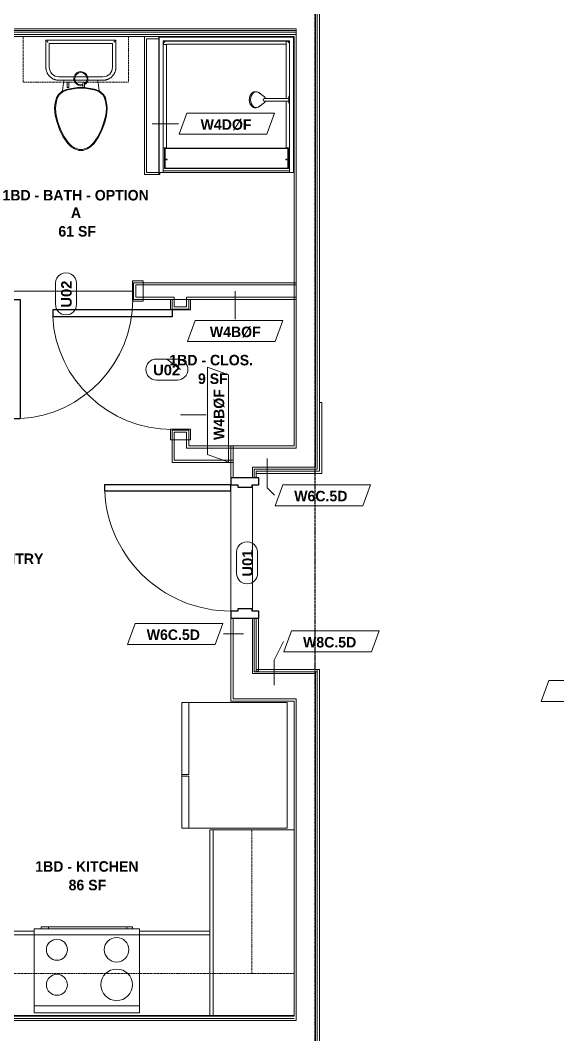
# Model space of a CAD drawing. Header units: inches. Extents: x -4058 to -1781, y 9814 to 12264.
# Drawn here: x -3565.3 to -3412.2, y 10549.1 to 10838.4 of the extents above; entities that cross this region are included whole.
import ezdxf

# ---------------------------------------------------------------- set-up
doc = ezdxf.new("R2010")
doc.units = ezdxf.units.IN
doc.header["$MEASUREMENT"] = 0
doc.linetypes.add('Dash', pattern=[0.25, 0.125, -0.125])
doc.linetypes.add('Grid Line 1_2_', pattern=[0.875, 0.5, -0.125, 0.125, -0.125])
for name, color, linetype, lineweight in [('0-1', 7, 'Continuous', 5), ('0-3', 8, 'Continuous', 9), ('A-AREA-IDEN', 2, 'Continuous', 9), ('A-DOOR-1', 7, 'Continuous', 9), ('A-DOOR-2', 10, 'Continuous', 30), ('A-DOOR-3', 31, 'Continuous', 9), ('A-DOOR-4', 31, 'Continuous', 30), ('A-DOOR-FRAM-2', 10, 'Continuous', 30), ('A-DOOR-IDEN', 31, 'Continuous', 9), ('A-FLOR-1', 7, 'Continuous', 9), ('A-FLOR-2', 192, 'Continuous', 9), ('A-WALL', 113, 'Continuous', 18), ('A-WALL-2', 250, 'Continuous', 18), ('A-WALL-3', 113, 'Continuous', 9), ('A-WALL-IDEN', 211, 'Continuous', 9), ('I-WALL-1', 7, 'Continuous', 9), ('P-SANR-FIXT', 6, 'Continuous', 9), ('Q-CASE', 31, 'Continuous', 9), ('Q-CASE-1', 31, 'Dash', 9), ('Q-CASE-HDLN', 31, 'Dash', 9), ('Q-SPCQ', 91, 'Continuous', 9), ('S-GRID-1', 1, 'Grid Line 1_2_', 30)]:
    doc.layers.add(name, color=color, linetype=linetype, lineweight=lineweight)
doc.styles.add('Arial_B', font='arialbd.ttf', dxfattribs={"height": 3})
doc.styles.add('Century Gothic_B', font='GOTHICB.TTF', dxfattribs={"height": 3})

# ---------------------------------------------------------------- blocks, each defined once
blk = doc.blocks.new('CTR - 1st Phase - Shell_rvt-1-UNIT PLANS - 2ND FLOOR')
at = {"layer": 'A-FLOR-1'}
for p, q in [((-3499.17, 10669.94), (-3499.17, 10705.94)), ((-3499.17, 10705.94), (-3499.17, 10669.94))]:
    blk.add_line(p, q, dxfattribs=at)
blk = doc.blocks.new('HOLLOW METAL - UNIT DOOR-2191978-UNIT PLANS - 2ND FLOOR')
at = {"layer": 'A-DOOR-1'}
blk.add_arc((18, 3.875), 36, 90, 180, dxfattribs=at)
at = {"layer": 'A-DOOR-2'}
for p, q in [((18, 39.875), (16.25, 39.875)), ((16.25, 39.875), (16.25, 3.875)), ((18, 3.875), (18, 39.875)), ((16.25, 3.875), (18, 3.875))]:
    blk.add_line(p, q, dxfattribs=at)
at = {"layer": 'A-DOOR-FRAM-2'}
for p, q in [((-18, 3.875), (-20, 3.875)), ((-20, 3.875), (-20, -4.125)), ((-18, 1.9375), (-18, 3.875)), ((18, 3.875), (18, 1.9375)), ((20, 3.875), (18, 3.875)), ((20, -4.125), (20, 3.875)), ((-17.375, 1.9375), (-18, 1.9375)), ((-17.375, -2.1875), (-17.375, 1.9375)), ((18, 1.9375), (17.375, 1.9375)), ((17.375, 1.9375), (17.375, -2.1875)), ((-18, -4.125), (-18, -2.1875)), ((-18, -2.1875), (-17.375, -2.1875)), ((17.375, -2.1875), (18, -2.1875)), ((18, -2.1875), (18, -4.125)), ((-20, -4.125), (-18, -4.125)), ((18, -4.125), (20, -4.125))]:
    blk.add_line(p, q, dxfattribs=at)
blk = doc.blocks.new('CTR - 1st Phase - Common Walls_rvt-1-UNIT PLANS - 2ND FLOOR')
at = {"layer": 'A-WALL-2'}
for p, q in [((-3481.17, 10717.06), (-3481.17, 10959.31)), ((-3480.67, 10717.06), (-3480.67, 10959.31)), ((-3487.3, 10836), (-3852.47, 10836)), ((-3487.3, 10835.5), (-3852.47, 10835.5)), ((-3486.67, 10836), (-3487.3, 10836)), ((-3486.67, 10835.5), (-3487.3, 10835.5)), ((-3486.67, 10836), (-3486.67, 10835.5)), ((-3486.67, 10835.5), (-3486.67, 10836)), ((-3486.67, 10835.5), (-3486.67, 10835)), ((-3486.67, 10835), (-3486.67, 10835.5)), ((-3487.3, 10835), (-3852.47, 10835)), ((-3487.3, 10834.38), (-3852.47, 10834.38)), ((-3486.67, 10835), (-3487.3, 10835)), ((-3486.67, 10834.38), (-3487.3, 10834.38)), ((-3486.67, 10835), (-3486.67, 10834.38)), ((-3486.67, 10834.38), (-3486.67, 10835)), ((-3486.67, 10717.06), (-3486.67, 10834.38)), ((-3486.67, 10717.06), (-3486.67, 10716.44)), ((-3481.17, 10717.06), (-3481.17, 10716.44)), ((-3480.67, 10717.06), (-3480.67, 10710.94)), ((-3504.67, 10716.44), (-3486.67, 10716.44)), ((-3504.67, 10710.94), (-3504.67, 10716.44)), ((-3481.17, 10716.44), (-3481.17, 10710.94)), ((-3504.67, 10709.81), (-3504.67, 10710.94)), ((-3499.17, 10710.94), (-3481.17, 10710.94)), ((-3499.17, 10710.44), (-3499.17, 10710.94)), ((-3480.67, 10710.94), (-3480.67, 10710.44)), ((-3504.67, 10709.81), (-3504.67, 10707.94)), ((-3499.17, 10709.81), (-3499.17, 10710.44)), ((-3499.17, 10709.81), (-3499.17, 10707.94)), ((-3498.67, 10710.44), (-3480.67, 10710.44)), ((-3498.67, 10709.81), (-3498.67, 10710.44)), ((-3498.67, 10709.81), (-3498.67, 10707.94)), ((-3504.67, 10667.94), (-3504.67, 10653.28)), ((-3499.17, 10667.94), (-3499.17, 10653.28)), ((-3498.67, 10667.94), (-3498.67, 10653.28)), ((-3504.67, 10652.15), (-3504.67, 10653.28)), ((-3499.17, 10652.65), (-3499.17, 10653.28)), ((-3498.67, 10652.65), (-3498.67, 10653.28)), ((-3498.05, 10652.65), (-3498.05, 10653.28)), ((-3480.67, 10653.28), (-3480.67, 10652.65)), ((-3504.67, 10644.9), (-3504.67, 10652.15)), ((-3499.17, 10652.15), (-3499.17, 10652.65)), ((-3481.17, 10652.15), (-3499.17, 10652.15)), ((-3498.05, 10652.65), (-3498.67, 10652.65)), ((-3498.05, 10652.65), (-3498.67, 10652.65)), ((-3481.17, 10652.65), (-3498.05, 10652.65)), ((-3481.17, 10652.65), (-3480.67, 10652.65)), ((-3481.17, 10652.65), (-3481.17, 10652.15)), ((-3480.67, 10652.65), (-3481.17, 10652.65)), ((-3481.17, 10652.15), (-3481.17, 10644.9)), ((-3480.67, 10652.65), (-3480.67, 10644.28)), ((-3486.67, 10644.9), (-3504.67, 10644.9)), ((-3486.67, 10644.9), (-3486.67, 10644.28)), ((-3481.17, 10644.9), (-3481.17, 10644.28)), ((-3486.67, 10553.19), (-3486.67, 10644.28)), ((-3481.17, 10418.56), (-3481.17, 10644.28)), ((-3480.67, 10418.56), (-3480.67, 10644.28)), ((-3487.3, 10553.81), (-3852.47, 10553.81)), ((-3487.3, 10553.19), (-3852.47, 10553.19)), ((-3486.67, 10553.19), (-3487.3, 10553.19))]:
    blk.add_line(p, q, dxfattribs=at)
at = {"layer": 'I-WALL-1'}
for p, q in [((-3480.05, 10717.06), (-3480.05, 10959.31)), ((-3852.47, 10833.75), (-3525.8, 10833.75)), ((-3487.3, 10795), (-3487.3, 10717.06)), ((-3479.42, 10729.41), (-3480.05, 10729.41)), ((-3480.05, 10729.41), (-3480.05, 10709.81)), ((-3479.42, 10709.81), (-3479.42, 10729.41)), ((-3487.3, 10717.06), (-3505.3, 10717.06)), ((-3505.3, 10717.06), (-3505.3, 10716.44)), ((-3480.05, 10710.44), (-3480.05, 10717.06)), ((-3505.3, 10716.44), (-3505.3, 10709.81)), ((-3505.3, 10709.81), (-3505.3, 10707.94)), ((-3498.05, 10709.81), (-3480.05, 10709.81)), ((-3498.05, 10707.94), (-3498.05, 10709.81)), ((-3480.05, 10709.81), (-3498.05, 10709.81)), ((-3498.05, 10709.81), (-3498.05, 10709.19)), ((-3498.05, 10709.19), (-3479.42, 10709.19)), ((-3480.05, 10709.81), (-3480.05, 10710.44)), ((-3479.42, 10709.19), (-3479.42, 10709.81)), ((-3505.3, 10667.94), (-3505.3, 10653.28)), ((-3498.05, 10653.28), (-3498.05, 10667.94)), ((-3498.05, 10667.94), (-3498.05, 10652.78)), ((-3497.42, 10652.78), (-3497.42, 10667.94)), ((-3505.3, 10653.28), (-3505.3, 10644.9)), ((-3480.67, 10653.28), (-3498.05, 10653.28)), ((-3480.05, 10653.28), (-3480.67, 10653.28)), ((-3480.05, 10644.28), (-3480.05, 10653.28)), ((-3498.05, 10652.78), (-3497.42, 10652.78)), ((-3505.3, 10644.9), (-3505.3, 10644.28)), ((-3505.3, 10644.28), (-3487.3, 10644.28)), ((-3487.3, 10644.28), (-3487.3, 10554.44)), ((-3480.05, 10418.56), (-3480.05, 10644.28)), ((-3487.3, 10554.44), (-3852.47, 10554.44))]:
    blk.add_line(p, q, dxfattribs=at)
at = {"layer": '0-3', "rotation": 89.99999999998808}
blk.add_blockref('HOLLOW METAL - UNIT DOOR-2191978-UNIT PLANS - 2ND FLOOR', (-3501.42, 10687.94), dxfattribs=at)
blk = doc.blocks.new('CTR - 1st Phase - Structure_rvt-1-UNIT PLANS - 2ND FLOOR')
at = {"layer": 'S-GRID-1'}
blk.add_line((-3481.32, 9814.03), (-3481.32, 12247.5), dxfattribs=at)
blk = doc.blocks.new('SWING - SINGLE - FLUSH - SWING - FLUSH - 2-10 x 6-8 - PRIVACY-4346067-UNIT PLANS - 2ND FLOOR')
at = {"layer": 'A-DOOR-3'}
for p, q in [((-17, 2.87), (-20, 2.87)), ((-20, 2.87), (-20, -2.38)), ((-17, -2.38), (-17, 2.87)), ((20, 2.87), (17, 2.87)), ((17, 2.87), (17, -2.38)), ((20, -2.38), (20, 2.87)), ((-20, -2.38), (-17, -2.38)), ((-17, -2.38), (-20, -2.38)), ((-20, -2.38), (-20, -2.88)), ((-20, -2.88), (-17, -2.88)), ((-17, -2.88), (-17, -2.38)), ((17, -2.38), (20, -2.38)), ((20, -2.38), (17, -2.38)), ((17, -2.38), (17, -2.88)), ((17, -2.88), (20, -2.88)), ((20, -2.88), (20, -2.38))]:
    blk.add_line(p, q, dxfattribs=at)
blk.add_arc((17, 2.37), 34.07, 93.3657, 180, dxfattribs=at)
at = {"layer": 'A-DOOR-4'}
for p, q in [((15, 2.37), (15, 36.38)), ((17, 36.38), (15, 36.38)), ((17, 2.37), (17, 36.38)), ((17, 2.37), (15, 2.37))]:
    blk.add_line(p, q, dxfattribs=at)
blk = doc.blocks.new('SWING - SINGLE - FLUSH - SWING - FLUSH - 2-10 x 6-8 - PRIVACY-4346066-UNIT PLANS - 2ND FLOOR')
at = {"layer": 'A-DOOR-3'}
for p, q in [((-17, 2.87), (-20, 2.87)), ((-20, 2.87), (-20, -2.38)), ((-17, -2.38), (-17, 2.87)), ((20, 2.87), (17, 2.87)), ((17, 2.87), (17, -2.38)), ((20, -2.38), (20, 2.87)), ((-20, -2.38), (-17, -2.38)), ((-17, -2.38), (-20, -2.38)), ((-20, -2.38), (-20, -2.88)), ((-20, -2.88), (-17, -2.88)), ((-17, -2.88), (-17, -2.38)), ((17, -2.38), (20, -2.38)), ((20, -2.38), (17, -2.38)), ((17, -2.38), (17, -2.88)), ((17, -2.88), (20, -2.88)), ((20, -2.88), (20, -2.38))]:
    blk.add_line(p, q, dxfattribs=at)
blk.add_arc((17, 2.37), 34.07, 93.3657, 180, dxfattribs=at)
at = {"layer": 'A-DOOR-4'}
for p, q in [((15, 2.37), (15, 36.38)), ((17, 36.38), (15, 36.38)), ((17, 2.37), (17, 36.38)), ((17, 2.37), (15, 2.37))]:
    blk.add_line(p, q, dxfattribs=at)
blk = doc.blocks.new('Toilet-Domestic-3D - Toilet-Domestic-3D-1352612-UNIT PLANS - 2ND FLOOR')
at = {"layer": 'P-SANR-FIXT'}
for p, q in [((-9.98, 19.48), (-9.98, 11.75)), ((9.98, 19.48), (-9.98, 19.48)), ((-9.86, 19.36), (-9.98, 19.48)), ((9, 18.5), (-9, 18.5)), ((-9, 18.5), (-9, 11.75)), ((-9, 18.5), (-9, 11.75)), ((9, 18.5), (-9, 18.5)), ((9, 11.75), (9, 18.5)), ((9, 11.75), (9, 18.5)), ((9.98, 19.48), (9.86, 19.36)), ((9.98, 11.75), (9.98, 19.48)), ((-6.25, 9), (6.25, 9)), ((-6.25, 9), (6.25, 9)), ((-6.25, 8.02), (6.25, 8.02)), ((-4.86, 8.02), (-5.21, 5)), ((-1, 6), (-3.84, 5.5)), ((-1, 6), (-0.98, 5.75)), ((0.56, 6), (-1, 6)), ((1, 5.98), (0.98, 5.75)), ((3.84, 5.5), (1.05, 5.99)), ((5.21, 5), (4.86, 8.02)), ((-6.97, 3), (-7.24, 2)), ((-6.73, 2.9), (-6.99, 1.95)), ((-6.4, 4), (-6.97, 3)), ((-6.97, 3), (-6.73, 2.9)), ((-6.21, 3.84), (-6.73, 2.9)), ((-5.21, 5), (-6.4, 4)), ((-6.21, 3.84), (-6.4, 4)), ((-5.08, 4.78), (-6.21, 3.84)), ((-3.84, 5.5), (-5.21, 5)), ((-5.21, 5), (-5.08, 4.78)), ((-3.77, 5.26), (-5.08, 4.78)), ((-3.84, 5.5), (-3.77, 5.26)), ((-0.98, 5.75), (-3.77, 5.26)), ((0.98, 5.75), (-0.98, 5.75)), ((3.77, 5.26), (0.98, 5.75)), ((3.84, 5.5), (3.77, 5.26)), ((5.08, 4.78), (3.77, 5.26)), ((5.21, 5), (3.84, 5.5)), ((5.21, 5), (5.08, 4.78)), ((6.21, 3.84), (5.08, 4.78)), ((6.4, 4), (5.21, 5)), ((6.4, 4), (6.21, 3.84)), ((6.73, 2.9), (6.21, 3.84)), ((6.97, 3), (6.4, 4)), ((6.97, 3), (6.73, 2.9)), ((6.99, 1.95), (6.73, 2.9)), ((7.24, 2), (6.97, 3)), ((-7.41, 1), (-7.5, 0)), ((-7.24, 2), (-7.41, 1)), ((-7.41, 1), (-7.16, 0.96)), ((-7.16, 0.96), (-7.25, 0)), ((-7.24, 2), (-6.99, 1.95)), ((-6.99, 1.95), (-7.16, 0.96)), ((7.24, 2), (6.99, 1.95)), ((7.16, 0.96), (6.99, 1.95)), ((7.41, 1), (7.16, 0.96)), ((7.25, 0), (7.16, 0.96)), ((7.41, 1), (7.24, 2)), ((7.5, 0), (7.25, 0)), ((7.5, 0), (7.41, 1)), ((-7.5, 0), (-7.25, 0)), ((-7.5, 0), (-7.33, -1.99)), ((-7.33, -1.99), (-7.08, -1.95)), ((-7.33, -1.99), (-6.79, -4)), ((-7.25, 0), (-7.08, -1.95)), ((-7.08, -1.95), (-6.55, -3.92)), ((6.55, -3.92), (7.08, -1.95)), ((6.79, -4), (7.33, -1.99)), ((7.08, -1.95), (7.25, 0)), ((7.33, -1.99), (7.08, -1.95)), ((7.33, -1.99), (7.5, 0)), ((-6.79, -4), (-6.55, -3.92)), ((-6.79, -4), (-6.06, -6)), ((-6.55, -3.92), (-5.83, -5.9)), ((5.83, -5.9), (6.55, -3.92)), ((6.06, -6), (6.79, -4)), ((6.79, -4), (6.55, -3.92)), ((-6.06, -6), (-5.83, -5.9)), ((-6.06, -6), (-5.13, -8)), ((-5.83, -5.9), (-4.91, -7.88)), ((-5.13, -8), (-4.91, -7.88)), ((-5.13, -8), (-3.74, -10)), ((-4.91, -7.88), (-3.55, -9.84)), ((3.55, -9.84), (4.91, -7.88)), ((3.74, -10), (5.13, -8)), ((4.91, -7.88), (5.83, -5.9)), ((5.13, -8), (4.91, -7.88)), ((5.13, -8), (6.06, -6)), ((6.06, -6), (5.83, -5.9)), ((-3.74, -10), (-3.55, -9.84)), ((-3.74, -10), (-2.74, -11)), ((-3.55, -9.84), (-2.59, -10.8)), ((-2.74, -11), (-2.59, -10.8)), ((-2.74, -11), (-1.87, -11.5)), ((-2.59, -10.8), (-1.77, -11.27)), ((-1.87, -11.5), (-1.77, -11.27)), ((-1.87, -11.5), (-0.5, -12)), ((-1.77, -11.27), (-0.46, -11.75)), ((0.46, -11.75), (1.77, -11.27)), ((0.5, -12), (1.87, -11.5)), ((1.77, -11.27), (2.59, -10.8)), ((1.87, -11.5), (1.77, -11.27)), ((1.87, -11.5), (2.74, -11)), ((2.59, -10.8), (3.55, -9.84)), ((2.74, -11), (2.59, -10.8)), ((2.74, -11), (3.74, -10)), ((3.74, -10), (3.55, -9.84)), ((-0.5, -12), (-0.46, -11.75)), ((-0.5, -12), (0.5, -12)), ((-0.46, -11.75), (0.46, -11.75)), ((0.5, -12), (0.46, -11.75))]:
    blk.add_line(p, q, dxfattribs=at)
at = {"layer": 'P-SANR-FIXT', "flags": 128}
for points in [[(-9.98, 11.75), (-9.97, 11.6), (-9.97, 11.45), (-9.95, 11.3), (-9.93, 11.16), (-9.9, 11.01), (-9.87, 10.86), (-9.83, 10.72), (-9.79, 10.58), (-9.74, 10.44), (-9.68, 10.3), (-9.62, 10.16), (-9.56, 10.03), (-9.48, 9.9), (-9.41, 9.77), (-9.33, 9.65), (-9.24, 9.52), (-9.15, 9.41), (-9.05, 9.29), (-8.95, 9.18), (-8.85, 9.08), (-8.74, 8.97), (-8.62, 8.88), (-8.51, 8.78), (-8.39, 8.7), (-8.26, 8.61), (-8.14, 8.54), (-8.01, 8.46), (-7.87, 8.4), (-7.74, 8.33), (-7.6, 8.28), (-7.46, 8.22), (-7.32, 8.18), (-7.17, 8.14), (-7.03, 8.11), (-6.88, 8.08), (-6.74, 8.05), (-6.59, 8.04), (-6.44, 8.03), (-6.29, 8.02), (-6.25, 8.02)], [(6.25, 8.02), (6.4, 8.03), (6.55, 8.03), (6.7, 8.05), (6.84, 8.07), (6.99, 8.1), (7.14, 8.13), (7.28, 8.17), (7.42, 8.21), (7.56, 8.26), (7.7, 8.32), (7.84, 8.38), (7.97, 8.44), (8.1, 8.52), (8.23, 8.59), (8.35, 8.67), (8.48, 8.76), (8.59, 8.85), (8.71, 8.95), (8.82, 9.05), (8.92, 9.15), (9.03, 9.26), (9.12, 9.38), (9.22, 9.49), (9.3, 9.61), (9.39, 9.74), (9.46, 9.86), (9.54, 9.99), (9.6, 10.13), (9.67, 10.26), (9.72, 10.4), (9.78, 10.54), (9.82, 10.68), (9.86, 10.83), (9.89, 10.97), (9.92, 11.12), (9.95, 11.26), (9.96, 11.41), (9.97, 11.56), (9.98, 11.71), (9.98, 11.75)]]:
    blk.add_lwpolyline(points, dxfattribs=at)
at = {"layer": 'P-SANR-FIXT'}
for centre, radius, start, end in [((-6.25, 11.75), 2.75, 180, 270), ((-6.25, 11.75), 2.75, 180, 270), ((6.25, 11.75), 2.75, 270, 360), ((6.25, 11.75), 2.75, 270, 360), ((0, 8.48), 2, 360, 286.863), ((0, 8.48), 1.75, 360, 289.017), ((0, 8.48), 2, 302.0714, 360), ((0, 8.48), 1.75, 308.7554, 360)]:
    blk.add_arc(centre, radius, start, end, dxfattribs=at)
for points in [[(-9.98, 19.48), (-9.98, 19.48), (-9.98, 19.48), (-9.98, 19.48)], [(9.98, 19.48), (9.98, 19.48), (9.98, 19.48), (9.98, 19.48)]]:
    blk.add_open_spline(points, degree=3, dxfattribs=at)
for points, knots in [([(-9.37, 18.87), (-9.41, 18.91), (-9.47, 18.97), (-9.55, 19.05), (-9.6, 19.1), (-9.66, 19.16), (-9.71, 19.21), (-9.75, 19.25), (-9.78, 19.28), (-9.8, 19.3), (-9.82, 19.32), (-9.85, 19.35), (-9.86, 19.36), (-9.86, 19.36)], [0, 0, 0, 0, 0.166667, 0.25, 0.333333, 0.416667, 0.5, 0.583333, 0.666667, 0.708333, 0.75, 0.833333, 1, 1, 1, 1]), ([(9.86, 19.36), (9.86, 19.36), (9.85, 19.35), (9.82, 19.32), (9.8, 19.3), (9.78, 19.28), (9.75, 19.25), (9.71, 19.21), (9.66, 19.16), (9.6, 19.1), (9.55, 19.05), (9.47, 18.97), (9.41, 18.91), (9.37, 18.87)], [-1, -1, -1, -1, -0.833333, -0.75, -0.708333, -0.666667, -0.583333, -0.5, -0.416667, -0.333333, -0.25, -0.166667, 0, 0, 0, 0])]:
    blk.add_open_spline(points, degree=3, knots=knots, dxfattribs=at)
blk = doc.blocks.new('300 Series Wall Hung Cabinet_326 - 30_-2909953-UNIT PLANS - 2ND FLOOR')
at = {"layer": 'Q-CASE'}
for p, q in [((-2.01, 14.69), (-2.5, 14.69)), ((-2.5, 14.69), (-2.5, 13.19)), ((-2.01, 13.19), (-2.01, 14.69)), ((2.49, 14.69), (2, 14.69)), ((2, 14.69), (2, 13.19)), ((2.49, 13.19), (2.49, 14.69)), ((-2.01, 13.19), (-2.5, 13.19)), ((2.49, 13.19), (2, 13.19))]:
    blk.add_line(p, q, dxfattribs=at)
at = {"layer": 'Q-CASE-1'}
for p, q in [((-15, 0.19), (-15, 13.19)), ((-15, 13.19), (15, 13.19)), ((15, 13.19), (15, 0.19)), ((15, 0.19), (-15, 0.19))]:
    blk.add_line(p, q, dxfattribs=at)
blk = doc.blocks.new('OD_CW_Upper Cabinet - OD_CW_Upper Cabinet-4366989-UNIT PLANS - 2ND FLOOR')
at = {"layer": 'Q-CASE-HDLN'}
for p, q in [((0.74, -24), (0.74, -12)), ((0.74, -12), (115.86, -12)), ((115.86, -12), (115.86, -24)), ((115.86, -24), (0.74, -24))]:
    blk.add_line(p, q, dxfattribs=at)
blk = doc.blocks.new('OD_CW_Base Cabinet - OD_CW_Base Cabinet-V25-UNIT PLANS - 2ND FLOOR')
at = {"layer": 'Q-CASE'}
for p, q in [((0.74, 0), (20.8, 0)), ((0.74, 0), (20.8, 0)), ((20.8, -1), (0.74, -1)), ((0.74, -1), (20.8, -1)), ((50.8, 0), (70.86, 0)), ((50.8, 0), (70.86, 0)), ((70.86, -1), (50.8, -1)), ((50.8, -1), (70.86, -1)), ((70.86, 0), (70.86, -24)), ((70.86, 0), (70.86, -1)), ((70.86, -1), (70.86, -24)), ((70.86, -24), (0.74, -24)), ((70.86, -24), (0.74, -24))]:
    blk.add_line(p, q, dxfattribs=at)
blk = doc.blocks.new('OD_CW_Upper Cabinet - OD_CW_Upper Cabinet-4366990-UNIT PLANS - 2ND FLOOR')
at = {"layer": 'Q-CASE-HDLN'}
for p, q in [((0.74, -24), (0.74, -12)), ((0.74, -12), (41.64, -12)), ((41.64, -12), (41.64, -24)), ((41.64, -24), (0.74, -24))]:
    blk.add_line(p, q, dxfattribs=at)
blk = doc.blocks.new('OD_CW_Base Cabinet - OD_CW_Base Cabinet-V37-UNIT PLANS - 2ND FLOOR')
at = {"layer": 'Q-CASE'}
for p, q in [((0.74, -24), (0.74, 0)), ((0.74, 0), (53.64, 0)), ((0.74, -1), (0.74, 0)), ((0.74, 0), (53.64, 0)), ((53.64, -1), (0.74, -1)), ((0.74, -24), (0.74, -1)), ((0.74, -1), (53.64, -1)), ((53.64, 0), (53.64, -24)), ((53.64, 0), (53.64, -1)), ((53.64, -1), (53.64, -24))]:
    blk.add_line(p, q, dxfattribs=at)
blk = doc.blocks.new('Refrigerator_-_Side-by-Side_6047 - 36_ X 30_-1372843-UNIT PLANS - 2ND FLOOR')
at = {"layer": 'Q-SPCQ'}
for p, q in [((-17.88, 15.58), (17.87, 15.58)), ((-17.88, -14.42), (-17.88, 15.58)), ((-17.88, 15.58), (-3.13, 15.58)), ((-17.88, 15.58), (-17.88, 13.58)), ((-3.13, 13.58), (-3.13, 15.58)), ((-2.63, 15.58), (17.87, 15.58)), ((-2.63, 15.58), (-2.63, 13.58)), ((17.87, 15.58), (17.87, -14.42)), ((17.87, 13.58), (17.87, 15.58)), ((-3.13, 13.58), (-17.88, 13.58)), ((17.87, 13.58), (-2.63, 13.58)), ((17.87, -14.42), (-17.88, -14.42))]:
    blk.add_line(p, q, dxfattribs=at)
blk = doc.blocks.new('The Shower - The Shower-V42-UNIT PLANS - 2ND FLOOR')
at = {"layer": 'P-SANR-FIXT'}
for p, q in [((0, -0.5), (38.5, -0.5)), ((0, -39.25), (0, -0.5)), ((0.12, -39.25), (0.12, -0.63)), ((0.12, -0.63), (38.38, -0.63)), ((1.25, -39.25), (1.25, -1.75)), ((1.25, -1.75), (37.25, -1.75)), ((1.3, -2.43), (1.28, -2.51)), ((1.42, -2.2), (1.4, -2.23)), ((1.58, -2.01), (1.51, -2.08)), ((1.73, -1.9), (1.7, -1.92)), ((2.01, -1.78), (1.93, -1.8)), ((2.2, -32.27), (2.2, -2.75)), ((36.25, -1.77), (2.25, -1.77)), ((36.25, -2.7), (2.25, -2.7)), ((36.25, -1.77), (36.25, -1.75)), ((36.3, -18.11), (36.3, -2.75)), ((36.57, -1.8), (36.49, -1.78)), ((36.8, -1.92), (36.77, -1.9)), ((36.99, -2.08), (36.92, -2.01)), ((37.1, -2.23), (37.08, -2.2)), ((37.22, -2.51), (37.2, -2.43)), ((37.25, -1.75), (37.25, -17.52)), ((38.38, -0.63), (38.38, -39.25)), ((38.5, -0.5), (38.5, -39.25)), ((36.3, -32.27), (36.3, -18.89)), ((37.25, -19.48), (37.25, -39.25)), ((1.62, -32.27), (1.62, -38.13)), ((36.75, -32.38), (1.75, -32.38)), ((1.75, -32.38), (1.75, -38)), ((2.2, -32.27), (36.3, -32.27)), ((36.75, -38), (36.75, -32.38)), ((36.88, -38.13), (36.88, -32.27)), ((0.12, -39.25), (0, -39.25)), ((0.12, -39.25), (1.25, -39.25)), ((1.25, -38.75), (37.25, -38.75)), ((1.25, -39.25), (1.25, -38.75)), ((37.25, -39.25), (1.25, -39.25)), ((1.62, -38.13), (36.88, -38.13)), ((1.75, -38), (36.75, -38)), ((37.25, -38.75), (37.25, -39.25)), ((37.25, -39.25), (38.38, -39.25)), ((38.5, -39.25), (38.38, -39.25))]:
    blk.add_line(p, q, dxfattribs=at)
for centre, radius, start, end in [((2.25, -2.75), 1, 90, 180), ((36.25, -2.75), 1, 0, 90), ((2.2, -35.56), 0.125, 0, 180), ((2.2, -35.56), 0.125, 180, 0), ((36.3, -35.56), 0.125, 0, 180), ((36.3, -35.56), 0.125, 180, 0)]:
    blk.add_arc(centre, radius, start, end, dxfattribs=at)
for centre, major_axis, start_param, end_param in [((2.2, -32.28), (0.95, 0), 1.570796, 3.141593), ((36.3, -32.28), (-0.95, 0), 3.141593, 4.712389)]:
    blk.add_ellipse(centre, major_axis=major_axis, ratio=0.019505, start_param=start_param, end_param=end_param, dxfattribs=at)
for points, knots in [([(2.25, -1.77), (2.19, -1.77), (2.06, -1.78), (1.8, -1.86), (1.53, -2.04), (1.34, -2.32), (1.26, -2.57), (1.25, -2.7), (1.25, -2.77)], [-0.001856, -0.001856, -0.001856, -0.001856, 0.123376, 0.248608, 0.499072, 0.749536, 0.874768, 1, 1, 1, 1]), ([(1.38, -2.25), (1.41, -2.21), (1.47, -2.12), (1.55, -2.04), (1.59, -2)], [-0.666048, -0.666048, -0.666048, -0.666048, -0.5714286, -0.4597287, -0.4597287, -0.4597287, -0.4597287]), ([(1.75, -1.88), (1.77, -1.87), (1.86, -1.82), (2.03, -1.77), (2.17, -1.75), (2.25, -1.75)], [-0.332096, -0.332096, -0.332096, -0.332096, -0.2857143, -0.1428571, 0, 0, 0, 0]), ([(2.25, -2.7), (2.24, -2.7), (2.24, -2.7), (2.23, -2.7), (2.22, -2.71), (2.22, -2.71), (2.21, -2.72), (2.21, -2.73), (2.2, -2.74), (2.2, -2.74), (2.2, -2.75), (2.2, -2.75)], [-1, -1, -1, -1, -0.833333, -0.75, -0.666667, -0.583333, -0.416667, -0.333333, -0.208333, -0.083333, 0, 0, 0, 0]), ([(36.25, -1.75), (36.31, -1.75), (36.42, -1.76), (36.59, -1.8), (36.7, -1.85), (36.75, -1.88)], [-1, -1, -1, -1, -0.8928571, -0.7857143, -0.6665409, -0.6665409, -0.6665409, -0.6665409]), ([(37.25, -2.77), (37.25, -2.7), (37.24, -2.57), (37.16, -2.32), (36.98, -2.04), (36.7, -1.86), (36.45, -1.78), (36.32, -1.77), (36.25, -1.77)], [-0.001856, -0.001856, -0.001856, -0.001856, 0.123376, 0.248608, 0.499072, 0.749536, 0.874768, 1, 1, 1, 1]), ([(36.3, -2.75), (36.3, -2.74), (36.3, -2.74), (36.3, -2.73), (36.29, -2.72), (36.29, -2.72), (36.28, -2.71), (36.27, -2.71), (36.26, -2.7), (36.26, -2.7), (36.25, -2.7), (36.25, -2.7)], [-1, -1, -1, -1, -0.833333, -0.75, -0.666667, -0.583333, -0.416667, -0.333333, -0.208333, -0.083333, 0, 0, 0, 0]), ([(36.75, -1.88), (36.79, -1.91), (36.89, -1.97), (36.97, -2.05), (37.01, -2.11)], [-0.666048, -0.666048, -0.666048, -0.666048, -0.5714286, -0.4462442, -0.4462442, -0.4462442, -0.4462442]), ([(37.12, -2.25), (37.13, -2.27), (37.16, -2.33), (37.18, -2.38), (37.19, -2.42)], [-0.332096, -0.332096, -0.332096, -0.332096, -0.2857143, -0.2167295, -0.2167295, -0.2167295, -0.2167295])]:
    blk.add_open_spline(points, degree=3, knots=knots, dxfattribs=at)
for points in [[(1.25, -2.75), (1.25, -2.74), (1.25, -2.72), (1.25, -2.71)], [(2.2, -2.75), (2.12, -2.75), (1.95, -2.75), (1.72, -2.75), (1.52, -2.76), (1.37, -2.76), (1.27, -2.76), (1.25, -2.77), (1.25, -2.77)], [(1.35, -2.32), (1.36, -2.3), (1.37, -2.27), (1.38, -2.25)], [(1.63, -1.97), (1.67, -1.94), (1.71, -1.91), (1.75, -1.88)], [(36.25, -2.7), (36.25, -2.62), (36.25, -2.45), (36.25, -2.22), (36.25, -2.03), (36.25, -1.88), (36.25, -1.82), (36.25, -1.8)], [(37.05, -2.15), (37.07, -2.18), (37.09, -2.21), (37.12, -2.25)], [(37.25, -2.67), (37.25, -2.7), (37.25, -2.72), (37.25, -2.75)]]:
    blk.add_open_spline(points, degree=3, dxfattribs=at)
blk = doc.blocks.new('Shower Head - Shower Head-3260035-UNIT PLANS - 2ND FLOOR')
at = {"layer": 'P-SANR-FIXT'}
for p, q in [((-2.28, 9.81), (-2.28, 9.54)), ((-2.02, 8.78), (-0.84, 7.19)), ((0.84, 7.19), (2.02, 8.78)), ((2.28, 9.54), (2.28, 9.81)), ((-0.39, 7.27), (-0.39, 6.01)), ((0.39, 6.01), (0.39, 7.27)), ((-0.98, 0.26), (-0.98, 0)), ((-0.98, 0.26), (0.98, 0.26)), ((-0.39, 1), (-0.39, 0.26)), ((0.39, 0.26), (0.39, 1)), ((0.98, 0), (0.98, 0.26)), ((0.98, 0), (-0.98, 0))]:
    blk.add_line(p, q, dxfattribs=at)
at = {"layer": 'P-SANR-FIXT', "flags": 128}
for points in [[(0, 11.49), (-0.09, 11.49), (-0.18, 11.48), (-0.27, 11.48), (-0.35, 11.47), (-0.44, 11.46), (-0.53, 11.44), (-0.62, 11.43), (-0.7, 11.41), (-0.79, 11.39), (-0.87, 11.36), (-0.95, 11.34), (-1.03, 11.31), (-1.11, 11.28), (-1.19, 11.25), (-1.26, 11.21), (-1.34, 11.17), (-1.41, 11.13), (-1.48, 11.09), (-1.55, 11.05), (-1.61, 11), (-1.68, 10.95), (-1.74, 10.9), (-1.8, 10.85), (-1.85, 10.8), (-1.9, 10.74), (-1.95, 10.69), (-2, 10.63), (-2.04, 10.57), (-2.08, 10.51), (-2.12, 10.44), (-2.15, 10.38), (-2.18, 10.31), (-2.21, 10.25), (-2.23, 10.18), (-2.25, 10.11), (-2.26, 10.04), (-2.27, 9.97), (-2.28, 9.9), (-2.28, 9.83), (-2.28, 9.81)], [(2.28, 9.81), (2.28, 9.88), (2.28, 9.95), (2.27, 10.02), (2.25, 10.09), (2.24, 10.16), (2.21, 10.23), (2.19, 10.3), (2.16, 10.36), (2.13, 10.43), (2.09, 10.49), (2.05, 10.55), (2.01, 10.61), (1.97, 10.67), (1.92, 10.73), (1.86, 10.79), (1.81, 10.84), (1.75, 10.89), (1.69, 10.94), (1.63, 10.99), (1.57, 11.04), (1.5, 11.08), (1.43, 11.12), (1.36, 11.16), (1.28, 11.2), (1.21, 11.24), (1.13, 11.27), (1.05, 11.3), (0.97, 11.33), (0.89, 11.36), (0.81, 11.38), (0.72, 11.4), (0.64, 11.42), (0.55, 11.44), (0.47, 11.45), (0.38, 11.46), (0.29, 11.47), (0.2, 11.48), (0.11, 11.49), (0.02, 11.49), (0, 11.49)], [(-0.84, 7.19), (-0.81, 7.16), (-0.79, 7.13), (-0.76, 7.1), (-0.73, 7.08), (-0.7, 7.05), (-0.68, 7.03), (-0.65, 7.01), (-0.62, 6.98), (-0.59, 6.97), (-0.56, 6.95), (-0.53, 6.93), (-0.49, 6.91), (-0.46, 6.9), (-0.43, 6.89), (-0.4, 6.87)], [(-0.39, 6.01), (-0.39, 5.81), (-0.39, 5.6), (-0.39, 5.38), (-0.39, 5.15), (-0.39, 4.92), (-0.39, 4.68), (-0.39, 4.43), (-0.39, 4.18), (-0.39, 3.93), (-0.39, 3.67), (-0.39, 3.4), (-0.39, 3.13), (-0.39, 2.86), (-0.39, 2.59), (-0.39, 2.31), (-0.39, 2.03), (-0.39, 1.75), (-0.39, 1.46), (-0.39, 1.18), (-0.39, 1)], [(0.39, 6.87), (0.43, 6.88), (0.46, 6.9), (0.49, 6.91), (0.52, 6.93), (0.55, 6.94), (0.58, 6.96), (0.61, 6.98), (0.64, 7), (0.67, 7.03), (0.7, 7.05), (0.73, 7.07), (0.76, 7.1), (0.78, 7.13), (0.81, 7.16), (0.83, 7.19), (0.84, 7.19)], [(0.39, 1), (0.39, 1.29), (0.39, 1.57), (0.39, 1.85), (0.39, 2.13), (0.39, 2.41), (0.39, 2.69), (0.39, 2.96), (0.39, 3.23), (0.39, 3.5), (0.39, 3.76), (0.39, 4.02), (0.39, 4.27), (0.39, 4.52), (0.39, 4.77), (0.39, 5), (0.39, 5.23), (0.39, 5.46), (0.39, 5.67), (0.39, 5.88), (0.39, 6.01)]]:
    blk.add_lwpolyline(points, dxfattribs=at)
at = {"layer": 'P-SANR-FIXT'}
for centre, major_axis, start_param, end_param in [((0, 9.54), (-2.28, 0), 4.712389, 6.956384), ((0, 9.54), (2.28, 0), 5.609987, 7.853982), ((0, 7.27), (-0.394, 0), 4.712389, 6.283185), ((0, 7.27), (0.394, 0), 0, 1.570796)]:
    blk.add_ellipse(centre, major_axis=major_axis, ratio=0.707107, start_param=start_param, end_param=end_param, dxfattribs=at)
blk = doc.blocks.new('Range - 24_ x 30_-2320547-UNIT PLANS - 2ND FLOOR')
at = {"layer": 'Q-SPCQ'}
for p, q in [((0, 22), (0, 24)), ((0, 24), (30, 24)), ((30, 24), (30, 22)), ((0, 1.75), (0, 22)), ((0, 22), (30, 22)), ((30, 22), (30, 1.75)), ((30, 1.75), (0, 1.75)), ((0, 1.75), (30, 1.75)), ((0, 1.75), (0, 0)), ((30, 0), (30, 1.75)), ((30, 0), (0, 0)), ((2, 0), (2, -0.5)), ((3.61, -0.5), (2, -0.5)), ((3.61, 0), (3.61, -0.5)), ((25.87, -0.5), (3.61, -0.5)), ((25.87, -0.5), (25.87, 0)), ((28, -0.5), (25.87, -0.5)), ((28, -0.5), (28, 0))]:
    blk.add_line(p, q, dxfattribs=at)
for centre, radius, start, end in [((6.5, 16), 4.5, 0, 180), ((23.5, 16), 3, 0, 180), ((6.5, 16), 4.5, 180, 360), ((23.5, 16), 3, 180, 360), ((6.5, 6), 3.5, 0, 180), ((23.5, 6), 3, 0, 180), ((6.5, 6), 3.5, 180, 360), ((23.5, 6), 3, 180, 360)]:
    blk.add_arc(centre, radius, start, end, dxfattribs=at)
blk = doc.blocks.new('Wall Tag - Arch Wall-3956453-UNIT PLANS - 2ND FLOOR')
at = {"layer": 'A-WALL-IDEN'}
for p, q in [((-0.3561, 0.0937), (-0.4244, -0.0937)), ((0.4244, 0.0937), (-0.3561, 0.0937)), ((0.3561, -0.0937), (0.4244, 0.0937)), ((-0.4244, -0.0937), (0.3561, -0.0937))]:
    blk.add_line(p, q, dxfattribs=at)
blk = doc.blocks.new('Door Tag - Type Mark-2601225-UNIT PLANS - 2ND FLOOR')
at = {"layer": 'A-DOOR-IDEN'}
for p, q in [((0.09375, 0.09375), (-0.09375, 0.09375)), ((-0.09375, -0.09375), (0.09375, -0.09375))]:
    blk.add_line(p, q, dxfattribs=at)
for centre, start, end in [((-0.09375, 0), 90, 270), ((0.09375, 0), 270, 90)]:
    blk.add_arc(centre, 0.09375, start, end, dxfattribs=at)

msp = doc.modelspace()

# ---------------------------------------------------------------- linework, layer by layer
at = {"layer": 'A-DOOR-IDEN'}
msp.add_line((-3519.67, 10738.81), (-3523.52, 10741.81), dxfattribs=at)
at = {"layer": 'A-FLOR-2'}
for p, q in [((-3567.3, 10761.19), (-3533.3, 10761.19)), ((-3505.3, 10669.94), (-3505.3, 10704.19))]:
    msp.add_line(p, q, dxfattribs=at)
at = {"layer": 'A-WALL'}
for p, q in [((-3529.3, 10795), (-3529.3, 10833.13)), ((-3525.8, 10833.13), (-3529.3, 10833.13)), ((-3529.3, 10795), (-3525.8, 10795)), ((-3525.8, 10795), (-3525.8, 10794.38)), ((-3486.67, 10762.94), (-3532.42, 10762.94)), ((-3532.42, 10762.94), (-3532.42, 10759.44)), ((-3532.42, 10759.44), (-3521.42, 10759.44)), ((-3521.42, 10759.44), (-3521.42, 10756.69)), ((-3517.92, 10759.44), (-3486.67, 10759.44)), ((-3517.92, 10756.69), (-3517.92, 10759.44)), ((-3521.42, 10756.69), (-3517.92, 10756.69)), ((-3521.42, 10720.94), (-3521.42, 10712.94)), ((-3517.92, 10720.94), (-3521.42, 10720.94)), ((-3517.92, 10716.44), (-3517.92, 10720.94)), ((-3517.92, 10716.44), (-3504.67, 10716.44)), ((-3521.42, 10712.94), (-3504.67, 10712.94))]:
    msp.add_line(p, q, dxfattribs=at)
at = {"layer": 'A-WALL-3'}
for p, q in [((-3529.92, 10833.75), (-3529.92, 10794.38)), ((-3525.8, 10833.75), (-3529.92, 10833.75)), ((-3525.55, 10794.38), (-3525.55, 10795)), ((-3529.92, 10794.38), (-3525.55, 10794.38)), ((-3486.67, 10763.56), (-3533.05, 10763.56)), ((-3533.05, 10763.56), (-3533.05, 10758.81)), ((-3486.67, 10758.81), (-3486.67, 10763.56)), ((-3533.05, 10758.81), (-3522.05, 10758.81)), ((-3522.05, 10758.81), (-3522.05, 10756.06)), ((-3517.3, 10758.81), (-3486.67, 10758.81)), ((-3517.3, 10756.06), (-3517.3, 10758.81)), ((-3522.05, 10756.06), (-3517.3, 10756.06)), ((-3522.05, 10721.56), (-3522.05, 10712.31)), ((-3517.3, 10721.56), (-3522.05, 10721.56)), ((-3517.3, 10717.06), (-3517.3, 10721.56)), ((-3504.67, 10717.06), (-3517.3, 10717.06)), ((-3504.67, 10712.31), (-3504.67, 10717.06)), ((-3522.05, 10712.31), (-3504.67, 10712.31))]:
    msp.add_line(p, q, dxfattribs=at)
at = {"layer": 'A-WALL-IDEN'}
for p, q in [((-3527.74, 10808.92), (-3520.18, 10808.92)), ((-3504.06, 10761.19), (-3504.06, 10753.22)), ((-3519.67, 10725.94), (-3512.37, 10725.94)), ((-3494.95, 10713.44), (-3494.95, 10705.12)), ((-3494.95, 10705.12), (-3492.84, 10702.98)), ((-3501.67, 10663.44), (-3507.41, 10663.44)), ((-3492.95, 10655.93), (-3490.32, 10661.31)), ((-3492.95, 10648.78), (-3492.95, 10655.93))]:
    msp.add_line(p, q, dxfattribs=at)

# ---------------------------------------------------------------- block references
at = {"layer": '0-1'}
for name in ['CTR - 1st Phase - Structure_rvt-1-UNIT PLANS - 2ND FLOOR', 'CTR - 1st Phase - Shell_rvt-1-UNIT PLANS - 2ND FLOOR', 'CTR - 1st Phase - Common Walls_rvt-1-UNIT PLANS - 2ND FLOOR']:
    msp.add_blockref(name, (0, 0), dxfattribs=at)
at = {"layer": 'A-DOOR-3'}
for name, p, rotation in [('SWING - SINGLE - FLUSH - SWING - FLUSH - 2-10 x 6-8 - PRIVACY-4346067-UNIT PLANS - 2ND FLOOR', (-3550.3, 10761.19), 180), ('SWING - SINGLE - FLUSH - SWING - FLUSH - 2-10 x 6-8 - PRIVACY-4346066-UNIT PLANS - 2ND FLOOR', (-3519.67, 10738.81), 89.99999999999197)]:
    msp.add_blockref(name, p, dxfattribs=dict(at, rotation=rotation))
at = {"layer": 'A-DOOR-IDEN', "xscale": 31.99999999999999, "yscale": 31.99999999999999, "zscale": 31.99999999999999, "rotation": 89.99999999999955}
for p in [(-3552.27, 10760.41), (-3500.67, 10683.71)]:
    msp.add_blockref('Door Tag - Type Mark-2601225-UNIT PLANS - 2ND FLOOR', p, dxfattribs=at)
at = {"layer": 'A-DOOR-IDEN', "xscale": 31.99999999999999, "yscale": 31.99999999999999, "zscale": 31.99999999999999}
msp.add_blockref('Door Tag - Type Mark-2601225-UNIT PLANS - 2ND FLOOR', (-3523.52, 10738.81), dxfattribs=at)
at = {"layer": 'A-WALL-IDEN', "xscale": 31.99999999999999, "yscale": 31.99999999999999, "zscale": 31.99999999999999}
for p in [(-3506.45, 10808.92), (-3504.06, 10749.8), (-3479.11, 10702.98), (-3521.14, 10663.44), (-3476.59, 10661.31), (-3403.26, 10647.16)]:
    msp.add_blockref('Wall Tag - Arch Wall-3956453-UNIT PLANS - 2ND FLOOR', p, dxfattribs=at)
at = {"layer": 'A-WALL-IDEN', "xscale": 31.99999999999999, "yscale": 31.99999999999999, "zscale": 31.99999999999999, "rotation": 89.99999999999955}
msp.add_blockref('Wall Tag - Arch Wall-3956453-UNIT PLANS - 2ND FLOOR', (-3508.95, 10725.94), dxfattribs=at)
at = {"layer": 'P-SANR-FIXT'}
for name, p in [('Toilet-Domestic-3D - Toilet-Domestic-3D-1352612-UNIT PLANS - 2ND FLOOR', (-3548.02, 10813.27)), ('The Shower - The Shower-V42-UNIT PLANS - 2ND FLOOR', (-3525.8, 10834.25))]:
    msp.add_blockref(name, p, dxfattribs=at)
at = {"layer": 'P-SANR-FIXT', "rotation": 89.99999999977592}
msp.add_blockref('Shower Head - Shower Head-3260035-UNIT PLANS - 2ND FLOOR', (-3488.55, 10815.75), dxfattribs=at)
at = {"layer": 'Q-CASE'}
for name, p, rotation in [('300 Series Wall Hung Cabinet_326 - 30_-2909953-UNIT PLANS - 2ND FLOOR', (-3549.47, 10833.93), 180), ('OD_CW_Base Cabinet - OD_CW_Base Cabinet-V37-UNIT PLANS - 2ND FLOOR', (-3511.3, 10553.89), 89.99999999999834), ('OD_CW_Upper Cabinet - OD_CW_Upper Cabinet-4366990-UNIT PLANS - 2ND FLOOR', (-3511.3, 10565.89), 90.00000000000402)]:
    msp.add_blockref(name, p, dxfattribs=dict(at, rotation=rotation))
for name, p in [('OD_CW_Base Cabinet - OD_CW_Base Cabinet-V25-UNIT PLANS - 2ND FLOOR', (-3582.16, 10578.63)), ('OD_CW_Upper Cabinet - OD_CW_Upper Cabinet-4366989-UNIT PLANS - 2ND FLOOR', (-3603.16, 10578.63))]:
    msp.add_blockref(name, p, dxfattribs=at)
at = {"layer": 'Q-SPCQ'}
for name, p, rotation in [('Refrigerator_-_Side-by-Side_6047 - 36_ X 30_-1372843-UNIT PLANS - 2ND FLOOR', (-3503.72, 10625.96), 90.00000000000081), ('Range - 24_ x 30_-2320547-UNIT PLANS - 2ND FLOOR', (-3531.36, 10579.38), 180)]:
    msp.add_blockref(name, p, dxfattribs=dict(at, rotation=rotation))

# ---------------------------------------------------------------- texts
at = {"layer": 'A-AREA-IDEN', "char_height": 3, "attachment_point": 1, "style": 'Century Gothic_B'}
for s, insert, width in [('1BD - BATH - OPTION', (-3570.36, 10790.02), 51.005), ('\\fCentury Gothic|b1|i0|c0|p34|;A', (-3550.86, 10785.02), 3.838), ('61 SF', (-3554.44, 10779.73), 12.423), ('1BD - CLOS.', (-3522.83, 10743), 29.29), ('9 SF', (-3514.67, 10737.7), 9.494), ('1BD - ENTRY', (-3583.9, 10686.36), 29.492), ('1BD - KITCHEN', (-3561.03, 10598.62), 35.451), ('86 SF', (-3551.52, 10593.32), 12.423)]:
    msp.add_mtext(s, dxfattribs=dict(at, insert=insert, width=width))
at = {"layer": 'A-DOOR-IDEN', "char_height": 3, "width": 9.393, "attachment_point": 1, "rotation": 90, "style": 'Arial_B'}
for s, insert in [('U02', (-3553.65, 10756.48)), ('U01', (-3502.05, 10679.78))]:
    msp.add_mtext(s, dxfattribs=dict(at, insert=insert))
at = {"layer": 'A-DOOR-IDEN', "insert": (-3527.45, 10740.19), "char_height": 3, "width": 9.393, "attachment_point": 1, "style": 'Arial_B'}
msp.add_mtext('U02', dxfattribs=at)
at = {"layer": 'A-WALL-IDEN', "char_height": 3, "attachment_point": 1, "style": 'Century Gothic_B'}
for s, insert, width in [('W4DØF', (-3513.91, 10810.17), 17.978), ('W4BØF', (-3511.28, 10751.05), 17.372), ('W6C.5D', (-3487.24, 10704.23), 19.594), ('W6C.5D', (-3529.27, 10664.69), 19.594), ('W8C.5D', (-3484.73, 10662.56), 19.594)]:
    msp.add_mtext(s, dxfattribs=dict(at, insert=insert, width=width))
at = {"layer": 'A-WALL-IDEN', "insert": (-3510.2, 10718.73), "char_height": 3, "width": 17.372, "attachment_point": 1, "rotation": 90, "style": 'Century Gothic_B'}
msp.add_mtext('W4BØF', dxfattribs=at)

doc.saveas('drawing.dxf')
